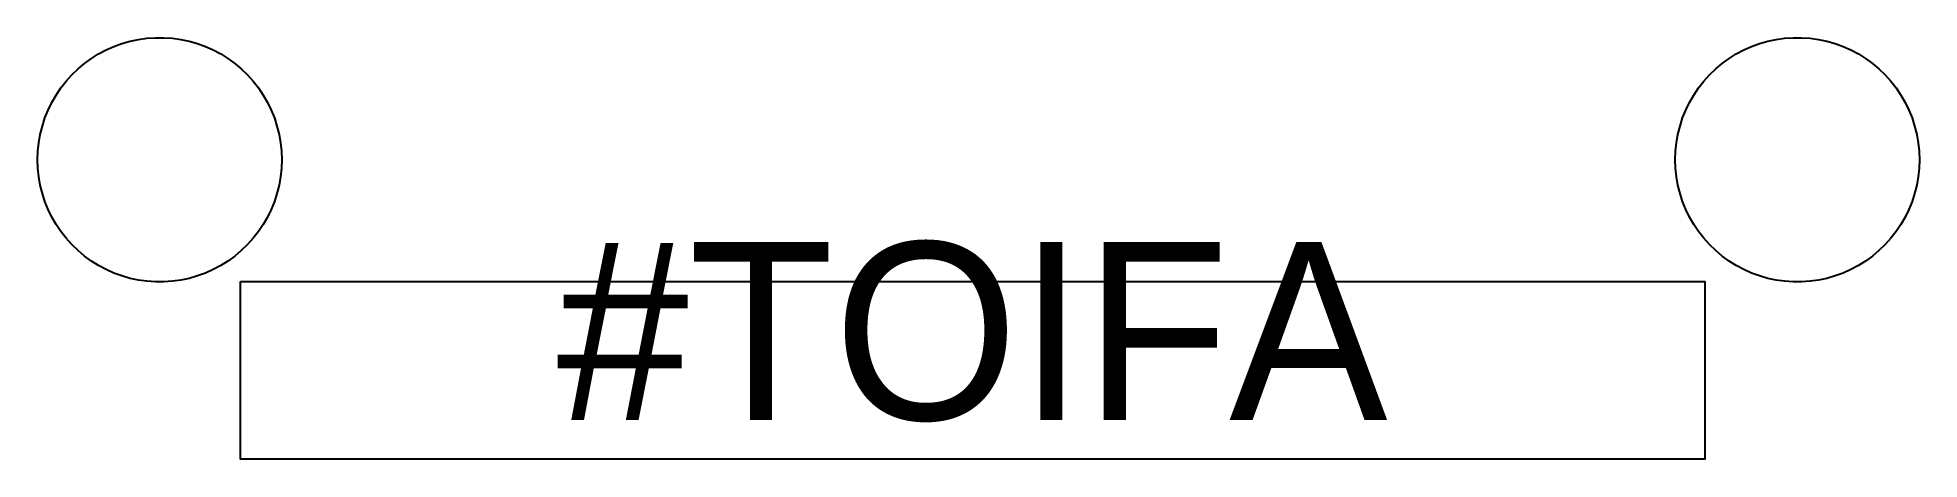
# Model space of a CAD drawing. Header units: inches. Extents: x -126 to 128, y 0 to 57.
import ezdxf

# ---------------------------------------------------------------- set-up
doc = ezdxf.new("R2010")
doc.units = ezdxf.units.IN
doc.header["$MEASUREMENT"] = 0
doc.layers.add('TOIFA', color=7, linetype='Continuous')
doc.styles.add('AutoTextStyle-1', font='txt')

msp = doc.modelspace()

# ---------------------------------------------------------------- linework, layer by layer
at = {"layer": 'TOIFA', "color": 7}
for points in [[(-93.4099622707435, 40.4509580780505), (-93.4501554414564, 39.2999762612724), (-93.5705391365076, 38.1546019122094), (-93.7705268586357, 37.0204151795574), (-94.0491442877612, 35.90294170707), (-94.405034027776, 34.8076257131769), (-94.8364622196406, 33.7398034672998), (-95.3413269885712, 32.7046772920833), (-95.9171686841625, 31.7072902182026), (-96.5611818635569, 30.7525014152247), (-97.2702289592804, 29.8449625182226), (-98.0408555651558, 28.989094965477), (-98.8693072658223, 28.1890684576735), (-99.7515479278701, 27.4487806435395), (-100.683279363476, 26.7718381308923), (-101.659962270744, 26.1615389156072), (-102.676838348724, 25.6208563141142), (-103.728953479381, 25.1524244776985), (-104.811181863557, 24.7585255591804), (-105.918250993349, 24.4410785944965), (-107.044767339239, 24.201630153349), (-108.185242626827, 24.041346804474), (-109.334120575152, 23.9610094322354), (-110.485803966335, 23.9610094322354), (-111.63468191466, 24.0413468044739), (-112.775157202248, 24.201630153349), (-113.901673548138, 24.4410785944965), (-115.00874267793, 24.7585255591804), (-116.090971062106, 25.1524244776985), (-117.143086192763, 25.6208563141142), (-118.159962270744, 26.1615389156072), (-119.136645178011, 26.7718381308923), (-120.068376613617, 27.4487806435395), (-120.950617275665, 28.1890684576735), (-121.779068976331, 28.989094965477), (-122.549695582207, 29.8449625182226), (-123.25874267793, 30.7525014152247), (-123.902755857325, 31.7072902182026), (-124.478597552916, 32.7046772920833), (-124.983462321846, 33.7398034672998), (-125.414890513711, 34.8076257131769), (-125.770780253726, 35.90294170707), (-126.049397682851, 37.0204151795574), (-126.249385404979, 38.1546019122094), (-126.369769100031, 39.2999762612724), (-126.409962270744, 40.4509580780505), (-126.369769100031, 41.6019398948285), (-126.249385404979, 42.7473142438915), (-126.049397682851, 43.8815009765435), (-125.770780253726, 44.9989744490309), (-125.414890513711, 46.094290442924), (-124.983462321846, 47.1621126888012), (-124.478597552916, 48.1972388640177), (-123.902755857325, 49.1946259378983), (-123.25874267793, 50.1494147408763), (-122.549695582207, 51.0569536378784), (-121.779068976331, 51.9128211906239), (-120.950617275665, 52.7128476984275), (-120.068376613617, 53.4531355125614), (-119.136645178011, 54.1300780252086), (-118.159962270744, 54.7403772404937), (-117.143086192763, 55.2810598419867), (-116.090971062106, 55.7494916784024), (-115.00874267793, 56.1433905969205), (-113.901673548138, 56.4608375616044), (-112.775157202248, 56.7002860027519), (-111.63468191466, 56.860569351627), (-110.485803966335, 56.9409067238655), (-109.334120575152, 56.9409067238655), (-108.185242626827, 56.860569351627), (-107.044767339239, 56.7002860027519), (-105.918250993349, 56.4608375616044), (-104.811181863557, 56.1433905969205), (-103.728953479381, 55.7494916784025), (-102.676838348724, 55.2810598419867), (-101.659962270744, 54.7403772404937), (-100.683279363476, 54.1300780252087), (-99.7515479278701, 53.4531355125614), (-98.8693072658224, 52.7128476984275), (-98.0408555651558, 51.9128211906239), (-97.2702289592804, 51.0569536378784), (-96.5611818635569, 50.1494147408763), (-95.9171686841625, 49.1946259378984), (-95.3413269885712, 48.1972388640177), (-94.8364622196406, 47.1621126888012), (-94.405034027776, 46.094290442924), (-94.0491442877613, 44.998974449031), (-93.7705268586357, 43.8815009765435), (-93.5705391365076, 42.7473142438916), (-93.4501554414564, 41.6019398948285), (-93.4099622707435, 40.4509580780505)], [(128.02591417807, 40.4509580780505), (127.985721007357, 39.2999762612724), (127.865337312306, 38.1546019122094), (127.665349590178, 37.0204151795574), (127.386732161052, 35.90294170707), (127.030842421037, 34.8076257131769), (126.599414229173, 33.7398034672998), (126.094549460242, 32.7046772920833), (125.518707764651, 31.7072902182026), (124.874694585256, 30.7525014152247), (124.165647489533, 29.8449625182226), (123.395020883658, 28.989094965477), (122.566569182991, 28.1890684576735), (121.684328520943, 27.4487806435395), (120.752597085337, 26.7718381308923), (119.77591417807, 26.1615389156072), (118.75903810009, 25.6208563141142), (117.706922969432, 25.1524244776985), (116.624694585256, 24.7585255591804), (115.517625455464, 24.4410785944965), (114.391109109574, 24.201630153349), (113.250633821986, 24.041346804474), (112.101755873661, 23.9610094322354), (110.950072482479, 23.9610094322354), (109.801194534154, 24.0413468044739), (108.660719246565, 24.201630153349), (107.534202900675, 24.4410785944965), (106.427133770883, 24.7585255591804), (105.344905386707, 25.1524244776985), (104.29279025605, 25.6208563141142), (103.27591417807, 26.1615389156072), (102.299231270802, 26.7718381308923), (101.367499835196, 27.4487806435395), (100.485259173149, 28.1890684576735), (99.6568074724821, 28.989094965477), (98.8861808666067, 29.8449625182226), (98.1771337708832, 30.7525014152247), (97.5331205914888, 31.7072902182026), (96.9572788958975, 32.7046772920833), (96.4524141269669, 33.7398034672998), (96.0209859351023, 34.8076257131769), (95.6650961950875, 35.90294170707), (95.386478765962, 37.0204151795574), (95.1864910438339, 38.1546019122094), (95.0661073487827, 39.2999762612724), (95.0259141780698, 40.4509580780505), (95.0661073487827, 41.6019398948285), (95.1864910438339, 42.7473142438915), (95.386478765962, 43.8815009765435), (95.6650961950875, 44.9989744490309), (96.0209859351023, 46.094290442924), (96.4524141269669, 47.1621126888012), (96.9572788958975, 48.1972388640177), (97.5331205914888, 49.1946259378983), (98.1771337708832, 50.1494147408763), (98.8861808666067, 51.0569536378784), (99.6568074724821, 51.9128211906239), (100.485259173149, 52.7128476984275), (101.367499835196, 53.4531355125614), (102.299231270802, 54.1300780252086), (103.27591417807, 54.7403772404937), (104.29279025605, 55.2810598419867), (105.344905386707, 55.7494916784024), (106.427133770883, 56.1433905969205), (107.534202900675, 56.4608375616044), (108.660719246565, 56.7002860027519), (109.801194534154, 56.860569351627), (110.950072482479, 56.9409067238655), (112.101755873661, 56.9409067238655), (113.250633821986, 56.860569351627), (114.391109109574, 56.7002860027519), (115.517625455464, 56.4608375616044), (116.624694585256, 56.1433905969205), (117.706922969432, 55.7494916784025), (118.75903810009, 55.2810598419867), (119.77591417807, 54.7403772404937), (120.752597085337, 54.1300780252087), (121.684328520943, 53.4531355125614), (122.566569182991, 52.7128476984275), (123.395020883658, 51.9128211906239), (124.165647489533, 51.0569536378784), (124.874694585256, 50.1494147408763), (125.518707764651, 49.1946259378984), (126.094549460242, 48.1972388640177), (126.599414229173, 47.1621126888012), (127.030842421037, 46.094290442924), (127.386732161052, 44.998974449031), (127.665349590178, 43.8815009765435), (127.865337312306, 42.7473142438916), (127.985721007357, 41.6019398948285), (128.02591417807, 40.4509580780505)], [(-99, 24), (99, 24), (99, 0), (-99, 0), (-99, 24)]]:
    msp.add_lwpolyline(points, dxfattribs=at)

# ---------------------------------------------------------------- texts
at = {"layer": 'TOIFA', "color": 7, "insert": (-56.2286091989081, 4.99121238364023), "char_height": 24, "attachment_point": 7, "style": 'AutoTextStyle-1'}
msp.add_mtext('#TOIFA', dxfattribs=at)

doc.saveas('drawing.dxf')
